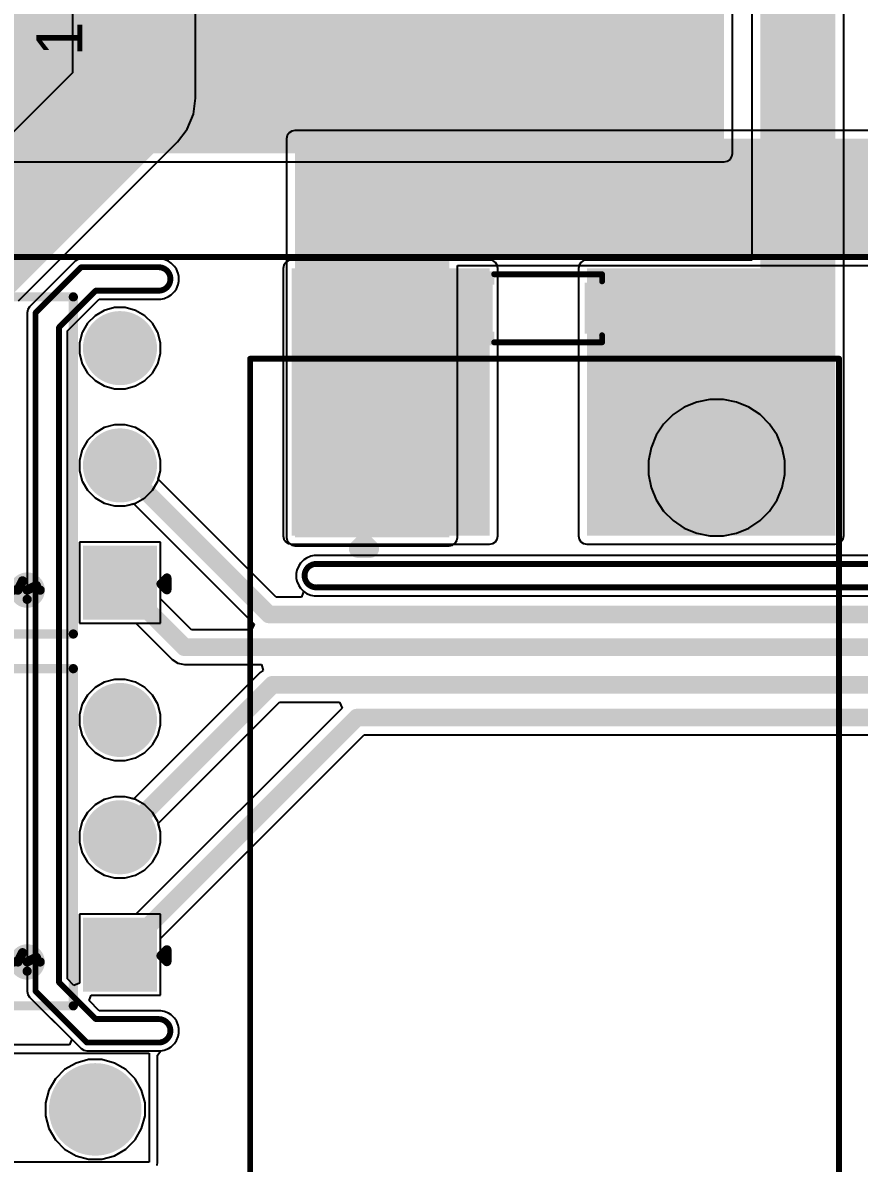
# Model space of a CAD drawing. Header units: millimetres. Extents: x -5 to 123, y 0 to 98.
# Drawn here: x 24.16 to 42.27, y 23.22 to 47.91 of the extents above; entities that cross this region are included whole.
import ezdxf

# ---------------------------------------------------------------- set-up
doc = ezdxf.new("R2010")
doc.units = ezdxf.units.MM
for name, color, linetype in [('BottomLayer', 5, 'Continuous'), ('BottomSolder', 6, 'Continuous'), ('Mechanical2', 216, 'Continuous'), ('MultiLayer', 9, 'Continuous'), ('PadHoleLayer', 156, 'Continuous'), ('TopLayer', 1, 'Continuous'), ('TopOverlay', 2, 'Continuous'), ('TopPaste', 8, 'Continuous'), ('TopSolder', 216, 'Continuous')]:
    doc.layers.add(name, color=color, linetype=linetype)

# ---------------------------------------------------------------- blocks, each defined once
blk = doc.blocks.new('G2RL_1A_E2_CV_HA_DC12_1')
at = {"layer": 'BottomLayer'}
h = blk.add_hatch(color=5, dxfattribs=at)
edge = h.paths.add_edge_path()
edge.add_arc((-12.5, 3.75), 1.3, 0, 360)
h = blk.add_hatch(color=5, dxfattribs=at)
edge = h.paths.add_edge_path()
edge.add_arc((-12.5, -3.75), 1.3, 0, 360)
at = {"layer": 'BottomSolder'}
h = blk.add_hatch(color=6, dxfattribs=at)
edge = h.paths.add_edge_path()
edge.add_arc((-12.5, 3.75), 1.402, 0, 360)
h = blk.add_hatch(color=6, dxfattribs=at)
edge = h.paths.add_edge_path()
edge.add_arc((-12.5, -3.75), 1.402, 0, 360)
at = {"layer": 'MultiLayer'}
h = blk.add_hatch(color=9, dxfattribs=at)
edge = h.paths.add_edge_path()
edge.add_arc((-12.5, 3.75), 1.3, 0, 360)
h = blk.add_hatch(color=9, dxfattribs=at)
edge = h.paths.add_edge_path()
edge.add_arc((-12.5, -3.75), 1.3, 0, 360)
at = {"layer": 'PadHoleLayer'}
h = blk.add_hatch(color=156, dxfattribs=at)
edge = h.paths.add_edge_path()
edge.add_arc((-12.5, 3.75), 0.65, 0, 360)
h = blk.add_hatch(color=156, dxfattribs=at)
edge = h.paths.add_edge_path()
edge.add_arc((-12.5, -3.75), 0.65, 0, 360)
at = {"layer": 'TopLayer'}
h = blk.add_hatch(color=1, dxfattribs=at)
edge = h.paths.add_edge_path()
edge.add_arc((-12.5, 3.75), 1.3, 0, 360)
h = blk.add_hatch(color=1, dxfattribs=at)
edge = h.paths.add_edge_path()
edge.add_arc((-12.5, -3.75), 1.3, 0, 360)
at = {"layer": 'TopSolder'}
h = blk.add_hatch(color=216, dxfattribs=at)
edge = h.paths.add_edge_path()
edge.add_arc((-12.5, 3.75), 1.402, 0, 360)
h = blk.add_hatch(color=216, dxfattribs=at)
edge = h.paths.add_edge_path()
edge.add_arc((-12.5, -3.75), 1.402, 0, 360)
at = {"layer": 'TopOverlay'}
for points, const_width in [([(-14.891, 6.401, 1), (-14.827, 6.401, 1)], 0.0635), ([(-14.891, 6.401, 1), (-14.827, 6.401, 1)], 0.0635), ([(-10.971, -3.886, 1), (-10.771, -3.886, 1)], 0.2), ([(-10.971, -3.886, 1), (-10.771, -3.886, 1)], 0.2), ([(-10.844, -3.759, 1), (-10.644, -3.759, 1)], 0.2), ([(-10.844, -3.759, 1), (-10.644, -3.759, 1)], 0.2), ([(-10.844, -4.013, 1), (-10.644, -4.013, 1)], 0.2), ([(-10.844, -4.013, 1), (-10.644, -4.013, 1)], 0.2), ([(-14.891, -6.35, 1), (-14.827, -6.35, 1)], 0.0635), ([(-14.891, -6.35, 1), (-14.827, -6.35, 1)], 0.0635)]:
    blk.add_lwpolyline(points, format="xyb", close=True, dxfattribs=dict(at, const_width=const_width))
for points, const_width in [([(14.199, 6.401), (-14.859, 6.401)], 0.127), ([(-14.859, -6.35), (-14.859, 6.401)], 0.127), ([(-10.871, -3.886), (-10.744, -3.759)], 0.4), ([(-10.744, -4.013), (-10.871, -3.886)], 0.4), ([(-10.744, -4.013), (-10.744, -3.759)], 0.4), ([(14.199, -6.35), (-14.859, -6.35)], 0.127)]:
    blk.add_lwpolyline(points, dxfattribs=dict(at, const_width=const_width))
blk = doc.blocks.new('6_P___D___12')
at = {"layer": 'BottomLayer'}
blk.add_hatch(color=5, dxfattribs=at).paths.add_polyline_path([(-4.51, 3.24), (-3.11, 3.24), (-3.11, 1.84), (-4.51, 1.84)])
h = blk.add_hatch(color=5, dxfattribs=at)
edge = h.paths.add_edge_path()
edge.add_arc((3.81, 2.54), 0.7, 0, 360)
h = blk.add_hatch(color=5, dxfattribs=at)
edge = h.paths.add_edge_path()
edge.add_arc((-3.81, 0), 0.7, 0, 360)
h = blk.add_hatch(color=5, dxfattribs=at)
edge = h.paths.add_edge_path()
edge.add_arc((3.81, 0), 0.7, 0, 360)
h = blk.add_hatch(color=5, dxfattribs=at)
edge = h.paths.add_edge_path()
edge.add_arc((-3.81, -2.54), 0.7, 0, 360)
h = blk.add_hatch(color=5, dxfattribs=at)
edge = h.paths.add_edge_path()
edge.add_arc((3.81, -2.54), 0.7, 0, 360)
at = {"layer": 'BottomSolder'}
blk.add_hatch(color=6, dxfattribs=at).paths.add_polyline_path([(-4.612, 3.342), (-3.008, 3.342), (-3.008, 1.738), (-4.612, 1.738)])
h = blk.add_hatch(color=6, dxfattribs=at)
edge = h.paths.add_edge_path()
edge.add_arc((3.81, 2.54), 0.802, 0, 360)
h = blk.add_hatch(color=6, dxfattribs=at)
edge = h.paths.add_edge_path()
edge.add_arc((-3.81, 0), 0.802, 0, 360)
h = blk.add_hatch(color=6, dxfattribs=at)
edge = h.paths.add_edge_path()
edge.add_arc((3.81, 0), 0.802, 0, 360)
h = blk.add_hatch(color=6, dxfattribs=at)
edge = h.paths.add_edge_path()
edge.add_arc((-3.81, -2.54), 0.802, 0, 360)
h = blk.add_hatch(color=6, dxfattribs=at)
edge = h.paths.add_edge_path()
edge.add_arc((3.81, -2.54), 0.802, 0, 360)
at = {"layer": 'MultiLayer'}
blk.add_hatch(color=9, dxfattribs=at).paths.add_polyline_path([(-4.51, 3.24), (-3.11, 3.24), (-3.11, 1.84), (-4.51, 1.84)])
h = blk.add_hatch(color=9, dxfattribs=at)
edge = h.paths.add_edge_path()
edge.add_arc((3.81, 2.54), 0.7, 0, 360)
h = blk.add_hatch(color=9, dxfattribs=at)
edge = h.paths.add_edge_path()
edge.add_arc((-3.81, 0), 0.7, 0, 360)
h = blk.add_hatch(color=9, dxfattribs=at)
edge = h.paths.add_edge_path()
edge.add_arc((3.81, 0), 0.7, 0, 360)
h = blk.add_hatch(color=9, dxfattribs=at)
edge = h.paths.add_edge_path()
edge.add_arc((-3.81, -2.54), 0.7, 0, 360)
h = blk.add_hatch(color=9, dxfattribs=at)
edge = h.paths.add_edge_path()
edge.add_arc((3.81, -2.54), 0.7, 0, 360)
at = {"layer": 'PadHoleLayer'}
h = blk.add_hatch(color=156, dxfattribs=at)
edge = h.paths.add_edge_path()
edge.add_arc((-3.81, 2.54), 0.45, 0, 360)
h = blk.add_hatch(color=156, dxfattribs=at)
edge = h.paths.add_edge_path()
edge.add_arc((3.81, 2.54), 0.45, 0, 360)
h = blk.add_hatch(color=156, dxfattribs=at)
edge = h.paths.add_edge_path()
edge.add_arc((-3.81, 0), 0.45, 0, 360)
h = blk.add_hatch(color=156, dxfattribs=at)
edge = h.paths.add_edge_path()
edge.add_arc((3.81, 0), 0.45, 0, 360)
h = blk.add_hatch(color=156, dxfattribs=at)
edge = h.paths.add_edge_path()
edge.add_arc((-3.81, -2.54), 0.45, 0, 360)
h = blk.add_hatch(color=156, dxfattribs=at)
edge = h.paths.add_edge_path()
edge.add_arc((3.81, -2.54), 0.45, 0, 360)
at = {"layer": 'TopLayer'}
blk.add_hatch(color=1, dxfattribs=at).paths.add_polyline_path([(-4.51, 3.24), (-3.11, 3.24), (-3.11, 1.84), (-4.51, 1.84)])
h = blk.add_hatch(color=1, dxfattribs=at)
edge = h.paths.add_edge_path()
edge.add_arc((3.81, 2.54), 0.7, 0, 360)
h = blk.add_hatch(color=1, dxfattribs=at)
edge = h.paths.add_edge_path()
edge.add_arc((-3.81, 0), 0.7, 0, 360)
h = blk.add_hatch(color=1, dxfattribs=at)
edge = h.paths.add_edge_path()
edge.add_arc((3.81, 0), 0.7, 0, 360)
h = blk.add_hatch(color=1, dxfattribs=at)
edge = h.paths.add_edge_path()
edge.add_arc((-3.81, -2.54), 0.7, 0, 360)
h = blk.add_hatch(color=1, dxfattribs=at)
edge = h.paths.add_edge_path()
edge.add_arc((3.81, -2.54), 0.7, 0, 360)
at = {"layer": 'TopSolder'}
blk.add_hatch(color=216, dxfattribs=at).paths.add_polyline_path([(-4.612, 3.342), (-3.008, 3.342), (-3.008, 1.738), (-4.612, 1.738)])
h = blk.add_hatch(color=216, dxfattribs=at)
edge = h.paths.add_edge_path()
edge.add_arc((3.81, 2.54), 0.802, 0, 360)
h = blk.add_hatch(color=216, dxfattribs=at)
edge = h.paths.add_edge_path()
edge.add_arc((-3.81, 0), 0.802, 0, 360)
h = blk.add_hatch(color=216, dxfattribs=at)
edge = h.paths.add_edge_path()
edge.add_arc((3.81, 0), 0.802, 0, 360)
h = blk.add_hatch(color=216, dxfattribs=at)
edge = h.paths.add_edge_path()
edge.add_arc((-3.81, -2.54), 0.802, 0, 360)
h = blk.add_hatch(color=216, dxfattribs=at)
edge = h.paths.add_edge_path()
edge.add_arc((3.81, -2.54), 0.802, 0, 360)
at = {"layer": 'TopOverlay', "const_width": 0.2}
for points in [[(2.8, 3.65), (-2.8, 3.65)], [(-2.8, 3.65), (-2.8, -3.65)], [(2.8, 3.65), (2.8, -3.65)], [(-1.8, 2.9), (-2, 2.6)], [(-1.6, 2.7), (-1.8, 2.9)], [(-4.826, 2.692), (-4.826, 2.438)], [(-4.699, 2.565), (-4.826, 2.692)], [(-1.8, 2.7), (-2, 2.6)], [(-1.6, 2.7), (-1.7, 2.5)], [(-4.699, 2.565), (-4.826, 2.438)], [(-1.7, 2.5), (-2, 2.6)], [(2.8, -3.65), (-2.8, -3.65)]]:
    blk.add_lwpolyline(points, dxfattribs=at)
at = {"layer": 'TopOverlay'}
for points, const_width in [([(-2.85, 3.65, 1), (-2.75, 3.65, 1)], 0.1), ([(-2.85, 3.65, 1), (-2.75, 3.65, 1)], 0.1), ([(2.75, 3.65, 1), (2.85, 3.65, 1)], 0.1), ([(2.75, 3.65, 1), (2.85, 3.65, 1)], 0.1), ([(-1.517, 2.7, 1), (-2.083, 2.7, 1)], 0.2), ([(-1.85, 2.9, 1), (-1.75, 2.9, 1)], 0.1), ([(-1.85, 2.9, 1), (-1.75, 2.9, 1)], 0.1), ([(-4.876, 2.692, 1), (-4.776, 2.692, 1)], 0.1), ([(-4.876, 2.692, 1), (-4.776, 2.692, 1)], 0.1), ([(-2.133, 2.7, 1), (-2.033, 2.7, 1)], 0.1), ([(-1.85, 2.7, 1), (-1.75, 2.7, 1)], 0.1), ([(-1.65, 2.7, 1), (-1.55, 2.7, 1)], 0.1), ([(-1.65, 2.7, 1), (-1.55, 2.7, 1)], 0.1), ([(-1.567, 2.7, 1), (-1.467, 2.7, 1)], 0.1), ([(-4.876, 2.438, 1), (-4.776, 2.438, 1)], 0.1), ([(-4.876, 2.438, 1), (-4.776, 2.438, 1)], 0.1), ([(-4.749, 2.565, 1), (-4.649, 2.565, 1)], 0.1), ([(-4.749, 2.565, 1), (-4.649, 2.565, 1)], 0.1), ([(-2.05, 2.6, 1), (-1.95, 2.6, 1)], 0.1), ([(-2.05, 2.6, 1), (-1.95, 2.6, 1)], 0.1), ([(-2.05, 2.6, 1), (-1.95, 2.6, 1)], 0.1), ([(-1.75, 2.5, 1), (-1.65, 2.5, 1)], 0.1), ([(-1.75, 2.5, 1), (-1.65, 2.5, 1)], 0.1), ([(-2.85, -3.65, 1), (-2.75, -3.65, 1)], 0.1), ([(-2.85, -3.65, 1), (-2.75, -3.65, 1)], 0.1), ([(2.75, -3.65, 1), (2.85, -3.65, 1)], 0.1), ([(2.75, -3.65, 1), (2.85, -3.65, 1)], 0.1)]:
    blk.add_lwpolyline(points, format="xyb", close=True, dxfattribs=dict(at, const_width=const_width))
blk = doc.blocks.new('SOD_123_16')
at = {"layer": 'TopLayer'}
for points in [[(-1.1, 0.45), (-1.1, -0.45), (-2.05, -0.45), (-2.05, 0.45)], [(2.05, 0.45), (2.05, -0.45), (1.1, -0.45), (1.1, 0.45)]]:
    blk.add_hatch(color=1, dxfattribs=at).paths.add_polyline_path(points)
at = {"layer": 'TopOverlay'}
for points in [[(0.965, 0.508), (2.819, 0.508), (2.819, 0.8), (0.965, 0.8)], [(2.12, -0.787), (2.819, -0.787), (2.819, 0.787), (2.12, 0.787)], [(0.965, -0.8), (2.819, -0.8), (2.819, -0.508), (0.965, -0.508)]]:
    blk.add_hatch(color=2, dxfattribs=at).paths.add_polyline_path(points)
at = {"layer": 'TopPaste'}
for points in [[(-1.1, 0.45), (-1.1, -0.45), (-2.05, -0.45), (-2.05, 0.45)], [(2.05, 0.45), (2.05, -0.45), (1.1, -0.45), (1.1, 0.45)]]:
    blk.add_hatch(color=8, dxfattribs=at).paths.add_polyline_path(points)
at = {"layer": 'TopSolder'}
for points in [[(-0.998, 0.552), (-0.998, -0.552), (-2.152, -0.552), (-2.152, 0.552)], [(2.152, 0.552), (2.152, -0.552), (0.998, -0.552), (0.998, 0.552)]]:
    blk.add_hatch(color=216, dxfattribs=at).paths.add_polyline_path(points)
at = {"layer": 'TopOverlay', "const_width": 0.127}
for points in [[(-1.372, 0.737), (-1.372, 0.584)], [(0.965, 0.737), (-1.372, 0.737)], [(-1.372, -0.584), (-1.372, -0.737)], [(0.965, -0.737), (-1.372, -0.737)]]:
    blk.add_lwpolyline(points, dxfattribs=at)
at = {"layer": 'TopOverlay', "const_width": 0.0635}
for points in [[(-1.403, 0.737, 1), (-1.34, 0.737, 1)], [(-1.403, 0.737, 1), (-1.34, 0.737, 1)], [(0.933, 0.737, 1), (0.997, 0.737, 1)], [(-1.403, 0.584, 1), (-1.34, 0.584, 1)], [(-1.403, -0.584, 1), (-1.34, -0.584, 1)], [(-1.403, -0.737, 1), (-1.34, -0.737, 1)], [(-1.403, -0.737, 1), (-1.34, -0.737, 1)], [(0.933, -0.737, 1), (0.997, -0.737, 1)]]:
    blk.add_lwpolyline(points, format="xyb", close=True, dxfattribs=at)
blk = doc.blocks.new('L01_6332_23')
at = {"layer": 'TopOverlay', "const_width": 0.127}
blk.add_lwpolyline([(-24.85, 24.85), (-24.85, -24.85)], dxfattribs=at)
at = {"layer": 'TopOverlay'}
blk.add_text('1', height=1, dxfattribs=at).set_placement((-20.498, 19.837))
blk = doc.blocks.new('TH390R_29')
at = {"layer": 'BottomLayer'}
blk.add_hatch(color=5, dxfattribs=at).paths.add_polyline_path([(-7.4, 0.9), (-5.6, 0.9), (-5.6, -0.9), (-7.4, -0.9)])
h = blk.add_hatch(color=5, dxfattribs=at)
edge = h.paths.add_edge_path()
edge.add_arc((6.5, 0), 0.9, 0, 360)
at = {"layer": 'BottomSolder'}
blk.add_hatch(color=6, dxfattribs=at).paths.add_polyline_path([(-7.502, 1.002), (-5.498, 1.002), (-5.498, -1.002), (-7.502, -1.002)])
h = blk.add_hatch(color=6, dxfattribs=at)
edge = h.paths.add_edge_path()
edge.add_arc((6.5, 0), 1.002, 0, 360)
at = {"layer": 'MultiLayer'}
blk.add_hatch(color=9, dxfattribs=at).paths.add_polyline_path([(-7.4, 0.9), (-5.6, 0.9), (-5.6, -0.9), (-7.4, -0.9)])
h = blk.add_hatch(color=9, dxfattribs=at)
edge = h.paths.add_edge_path()
edge.add_arc((6.5, 0), 0.9, 0, 360)
at = {"layer": 'PadHoleLayer'}
h = blk.add_hatch(color=156, dxfattribs=at)
edge = h.paths.add_edge_path()
edge.add_arc((-6.5, 0), 0.46, 0, 360)
h = blk.add_hatch(color=156, dxfattribs=at)
edge = h.paths.add_edge_path()
edge.add_arc((6.5, 0), 0.46, 0, 360)
at = {"layer": 'TopLayer'}
blk.add_hatch(color=1, dxfattribs=at).paths.add_polyline_path([(-7.4, 0.9), (-5.6, 0.9), (-5.6, -0.9), (-7.4, -0.9)])
h = blk.add_hatch(color=1, dxfattribs=at)
edge = h.paths.add_edge_path()
edge.add_arc((6.5, 0), 0.9, 0, 360)
at = {"layer": 'TopSolder'}
blk.add_hatch(color=216, dxfattribs=at).paths.add_polyline_path([(-7.502, 1.002), (-5.498, 1.002), (-5.498, -1.002), (-7.502, -1.002)])
h = blk.add_hatch(color=216, dxfattribs=at)
edge = h.paths.add_edge_path()
edge.add_arc((6.5, 0), 1.002, 0, 360)
at = {"layer": 'TopOverlay', "const_width": 0.127}
for points in [[(-4.5, 1.75), (4.5, 1.75)], [(-4.5, -1.75), (-4.5, 1.75)], [(4.5, -1.75), (4.5, 1.75)], [(-4.5, -1.75), (4.5, -1.75)]]:
    blk.add_lwpolyline(points, dxfattribs=at)
at = {"layer": 'TopOverlay', "const_width": 0.0635}
for points in [[(-4.532, 1.75, 1), (-4.468, 1.75, 1)], [(-4.532, 1.75, 1), (-4.468, 1.75, 1)], [(4.468, 1.75, 1), (4.532, 1.75, 1)], [(4.468, 1.75, 1), (4.532, 1.75, 1)], [(-4.532, -1.75, 1), (-4.468, -1.75, 1)], [(-4.532, -1.75, 1), (-4.468, -1.75, 1)], [(4.468, -1.75, 1), (4.532, -1.75, 1)], [(4.468, -1.75, 1), (4.532, -1.75, 1)]]:
    blk.add_lwpolyline(points, format="xyb", close=True, dxfattribs=at)
blk = doc.blocks.new('6_PIN_DIP_37')
at = {"layer": 'BottomLayer'}
blk.add_hatch(color=5, dxfattribs=at).paths.add_polyline_path([(-4.51, 3.24), (-3.11, 3.24), (-3.11, 1.84), (-4.51, 1.84)])
h = blk.add_hatch(color=5, dxfattribs=at)
edge = h.paths.add_edge_path()
edge.add_arc((3.81, 2.54), 0.7, 0, 360)
h = blk.add_hatch(color=5, dxfattribs=at)
edge = h.paths.add_edge_path()
edge.add_arc((-3.81, 0), 0.7, 0, 360)
h = blk.add_hatch(color=5, dxfattribs=at)
edge = h.paths.add_edge_path()
edge.add_arc((3.81, 0), 0.7, 0, 360)
h = blk.add_hatch(color=5, dxfattribs=at)
edge = h.paths.add_edge_path()
edge.add_arc((-3.81, -2.54), 0.7, 0, 360)
h = blk.add_hatch(color=5, dxfattribs=at)
edge = h.paths.add_edge_path()
edge.add_arc((3.81, -2.54), 0.7, 0, 360)
at = {"layer": 'BottomSolder'}
blk.add_hatch(color=6, dxfattribs=at).paths.add_polyline_path([(-4.612, 3.342), (-3.008, 3.342), (-3.008, 1.738), (-4.612, 1.738)])
h = blk.add_hatch(color=6, dxfattribs=at)
edge = h.paths.add_edge_path()
edge.add_arc((3.81, 2.54), 0.802, 0, 360)
h = blk.add_hatch(color=6, dxfattribs=at)
edge = h.paths.add_edge_path()
edge.add_arc((-3.81, 0), 0.802, 0, 360)
h = blk.add_hatch(color=6, dxfattribs=at)
edge = h.paths.add_edge_path()
edge.add_arc((3.81, 0), 0.802, 0, 360)
h = blk.add_hatch(color=6, dxfattribs=at)
edge = h.paths.add_edge_path()
edge.add_arc((-3.81, -2.54), 0.802, 0, 360)
h = blk.add_hatch(color=6, dxfattribs=at)
edge = h.paths.add_edge_path()
edge.add_arc((3.81, -2.54), 0.802, 0, 360)
at = {"layer": 'MultiLayer'}
blk.add_hatch(color=9, dxfattribs=at).paths.add_polyline_path([(-4.51, 3.24), (-3.11, 3.24), (-3.11, 1.84), (-4.51, 1.84)])
h = blk.add_hatch(color=9, dxfattribs=at)
edge = h.paths.add_edge_path()
edge.add_arc((3.81, 2.54), 0.7, 0, 360)
h = blk.add_hatch(color=9, dxfattribs=at)
edge = h.paths.add_edge_path()
edge.add_arc((-3.81, 0), 0.7, 0, 360)
h = blk.add_hatch(color=9, dxfattribs=at)
edge = h.paths.add_edge_path()
edge.add_arc((3.81, 0), 0.7, 0, 360)
h = blk.add_hatch(color=9, dxfattribs=at)
edge = h.paths.add_edge_path()
edge.add_arc((-3.81, -2.54), 0.7, 0, 360)
h = blk.add_hatch(color=9, dxfattribs=at)
edge = h.paths.add_edge_path()
edge.add_arc((3.81, -2.54), 0.7, 0, 360)
at = {"layer": 'PadHoleLayer'}
h = blk.add_hatch(color=156, dxfattribs=at)
edge = h.paths.add_edge_path()
edge.add_arc((-3.81, 2.54), 0.45, 0, 360)
h = blk.add_hatch(color=156, dxfattribs=at)
edge = h.paths.add_edge_path()
edge.add_arc((3.81, 2.54), 0.45, 0, 360)
h = blk.add_hatch(color=156, dxfattribs=at)
edge = h.paths.add_edge_path()
edge.add_arc((-3.81, 0), 0.45, 0, 360)
h = blk.add_hatch(color=156, dxfattribs=at)
edge = h.paths.add_edge_path()
edge.add_arc((3.81, 0), 0.45, 0, 360)
h = blk.add_hatch(color=156, dxfattribs=at)
edge = h.paths.add_edge_path()
edge.add_arc((-3.81, -2.54), 0.45, 0, 360)
h = blk.add_hatch(color=156, dxfattribs=at)
edge = h.paths.add_edge_path()
edge.add_arc((3.81, -2.54), 0.45, 0, 360)
at = {"layer": 'TopLayer'}
blk.add_hatch(color=1, dxfattribs=at).paths.add_polyline_path([(-4.51, 3.24), (-3.11, 3.24), (-3.11, 1.84), (-4.51, 1.84)])
h = blk.add_hatch(color=1, dxfattribs=at)
edge = h.paths.add_edge_path()
edge.add_arc((3.81, 2.54), 0.7, 0, 360)
h = blk.add_hatch(color=1, dxfattribs=at)
edge = h.paths.add_edge_path()
edge.add_arc((-3.81, 0), 0.7, 0, 360)
h = blk.add_hatch(color=1, dxfattribs=at)
edge = h.paths.add_edge_path()
edge.add_arc((3.81, 0), 0.7, 0, 360)
h = blk.add_hatch(color=1, dxfattribs=at)
edge = h.paths.add_edge_path()
edge.add_arc((-3.81, -2.54), 0.7, 0, 360)
h = blk.add_hatch(color=1, dxfattribs=at)
edge = h.paths.add_edge_path()
edge.add_arc((3.81, -2.54), 0.7, 0, 360)
at = {"layer": 'TopSolder'}
blk.add_hatch(color=216, dxfattribs=at).paths.add_polyline_path([(-4.612, 3.342), (-3.008, 3.342), (-3.008, 1.738), (-4.612, 1.738)])
h = blk.add_hatch(color=216, dxfattribs=at)
edge = h.paths.add_edge_path()
edge.add_arc((3.81, 2.54), 0.802, 0, 360)
h = blk.add_hatch(color=216, dxfattribs=at)
edge = h.paths.add_edge_path()
edge.add_arc((-3.81, 0), 0.802, 0, 360)
h = blk.add_hatch(color=216, dxfattribs=at)
edge = h.paths.add_edge_path()
edge.add_arc((3.81, 0), 0.802, 0, 360)
h = blk.add_hatch(color=216, dxfattribs=at)
edge = h.paths.add_edge_path()
edge.add_arc((-3.81, -2.54), 0.802, 0, 360)
h = blk.add_hatch(color=216, dxfattribs=at)
edge = h.paths.add_edge_path()
edge.add_arc((3.81, -2.54), 0.802, 0, 360)
at = {"layer": 'TopOverlay', "const_width": 0.2}
for points in [[(2.8, 3.65), (-2.8, 3.65)], [(-2.8, 3.65), (-2.8, -3.65)], [(2.8, 3.65), (2.8, -3.65)], [(-1.8, 2.9), (-2, 2.6)], [(-1.6, 2.7), (-1.8, 2.9)], [(-4.826, 2.692), (-4.826, 2.438)], [(-4.699, 2.565), (-4.826, 2.692)], [(-1.8, 2.7), (-2, 2.6)], [(-1.6, 2.7), (-1.7, 2.5)], [(-4.699, 2.565), (-4.826, 2.438)], [(-1.7, 2.5), (-2, 2.6)], [(2.8, -3.65), (-2.8, -3.65)]]:
    blk.add_lwpolyline(points, dxfattribs=at)
at = {"layer": 'TopOverlay'}
for points, const_width in [([(-2.85, 3.65, 1), (-2.75, 3.65, 1)], 0.1), ([(-2.85, 3.65, 1), (-2.75, 3.65, 1)], 0.1), ([(2.75, 3.65, 1), (2.85, 3.65, 1)], 0.1), ([(2.75, 3.65, 1), (2.85, 3.65, 1)], 0.1), ([(-1.517, 2.7, 1), (-2.083, 2.7, 1)], 0.2), ([(-1.85, 2.9, 1), (-1.75, 2.9, 1)], 0.1), ([(-1.85, 2.9, 1), (-1.75, 2.9, 1)], 0.1), ([(-4.876, 2.692, 1), (-4.776, 2.692, 1)], 0.1), ([(-4.876, 2.692, 1), (-4.776, 2.692, 1)], 0.1), ([(-2.133, 2.7, 1), (-2.033, 2.7, 1)], 0.1), ([(-1.85, 2.7, 1), (-1.75, 2.7, 1)], 0.1), ([(-1.65, 2.7, 1), (-1.55, 2.7, 1)], 0.1), ([(-1.65, 2.7, 1), (-1.55, 2.7, 1)], 0.1), ([(-1.567, 2.7, 1), (-1.467, 2.7, 1)], 0.1), ([(-4.876, 2.438, 1), (-4.776, 2.438, 1)], 0.1), ([(-4.876, 2.438, 1), (-4.776, 2.438, 1)], 0.1), ([(-4.749, 2.565, 1), (-4.649, 2.565, 1)], 0.1), ([(-4.749, 2.565, 1), (-4.649, 2.565, 1)], 0.1), ([(-2.05, 2.6, 1), (-1.95, 2.6, 1)], 0.1), ([(-2.05, 2.6, 1), (-1.95, 2.6, 1)], 0.1), ([(-2.05, 2.6, 1), (-1.95, 2.6, 1)], 0.1), ([(-1.75, 2.5, 1), (-1.65, 2.5, 1)], 0.1), ([(-1.75, 2.5, 1), (-1.65, 2.5, 1)], 0.1), ([(-2.85, -3.65, 1), (-2.75, -3.65, 1)], 0.1), ([(-2.85, -3.65, 1), (-2.75, -3.65, 1)], 0.1), ([(2.75, -3.65, 1), (2.85, -3.65, 1)], 0.1), ([(2.75, -3.65, 1), (2.85, -3.65, 1)], 0.1)]:
    blk.add_lwpolyline(points, format="xyb", close=True, dxfattribs=dict(at, const_width=const_width))

msp = doc.modelspace()

# ---------------------------------------------------------------- hatches: boundary and pattern name
at = {"layer": 'BottomLayer'}
for points in [[(30.053, 45.402), (30.053, 36.77), (33.394, 36.77), (33.394, 45.402)], [(53.95, 45.402), (30.099, 45.402), (30.099, 42.841), (53.95, 42.841)]]:
    msp.add_hatch(color=5, dxfattribs=at).paths.add_polyline_path(points)
at = {"layer": 'TopLayer'}
for points in [[(39.333, 80.938), (35.128, 80.938), (35.128, 46.406), (39.333, 46.406)], [(41.753, 36.808), (41.753, 54.94), (40.127, 54.94), (40.127, 36.808)], [(20.726, 49.098), (20.726, 45.085), (39.345, 45.085), (39.345, 49.098)], [(29.982, 36.805), (34.265, 36.805), (34.265, 42.596), (29.982, 42.596)], [(36.373, 36.805), (41.739, 36.805), (41.739, 42.596), (36.373, 42.596)]]:
    msp.add_hatch(color=1, dxfattribs=at).paths.add_polyline_path(points)

# ---------------------------------------------------------------- linework, layer by layer
at = {"layer": 'BottomLayer'}
for p, q in [((27.901, 46.279), (27.901, 62.433)), ((25.236, 61.881), (25.236, 46.831)), ((25.236, 46.831), (21.791, 43.385)), ((27.855, 45.934), (27.901, 46.279)), ((27.722, 45.613), (27.855, 45.934)), ((27.51, 45.337), (27.722, 45.613)), ((29.885, 45.472), (29.872, 45.402)), ((29.925, 45.531), (29.885, 45.472)), ((29.983, 45.57), (29.925, 45.531)), ((30.053, 45.584), (29.983, 45.57)), ((33.394, 45.584), (30.053, 45.584)), ((43.79, 45.584), (33.394, 45.584)), ((33.394, 45.584), (33.394, 45.584)), ((24.065, 41.892), (27.51, 45.337)), ((29.872, 45.402), (29.872, 36.77)), ((25.297, 42.749), (24.308, 41.76)), ((25.356, 42.789), (25.297, 42.749)), ((25.425, 42.802), (25.356, 42.789)), ((27.152, 42.802), (25.425, 42.802)), ((27.222, 42.789), (27.152, 42.802)), ((27.315, 42.75), (27.222, 42.789)), ((27.374, 42.711), (27.315, 42.75)), ((27.315, 42.75), (27.315, 42.75)), ((27.445, 42.639), (27.374, 42.711)), ((27.485, 42.58), (27.445, 42.639)), ((27.523, 42.487), (27.485, 42.58)), ((27.537, 42.418), (27.523, 42.487)), ((33.575, 36.77), (33.575, 42.66)), ((33.575, 42.66), (43.608, 42.66)), ((27.485, 42.154), (27.523, 42.247)), ((27.523, 42.247), (27.537, 42.317)), ((27.537, 42.317), (27.537, 42.418)), ((27.222, 41.946), (27.315, 41.984)), ((27.315, 41.984), (27.374, 42.024)), ((27.374, 42.024), (27.445, 42.095)), ((27.445, 42.095), (27.485, 42.154)), ((27.485, 42.154), (27.485, 42.154)), ((24.308, 41.76), (24.269, 41.702)), ((25.126, 41.242), (25.815, 41.932)), ((25.815, 41.932), (27.152, 41.932)), ((26.148, 41.746), (25.925, 41.687)), ((26.379, 41.746), (26.148, 41.746)), ((26.602, 41.687), (26.379, 41.746)), ((27.152, 41.932), (27.222, 41.946)), ((24.269, 41.702), (24.255, 41.632)), ((24.255, 41.632), (24.255, 26.944)), ((25.725, 41.571), (25.561, 41.408)), ((25.925, 41.687), (25.725, 41.571)), ((26.803, 41.571), (26.602, 41.687)), ((26.966, 41.408), (26.803, 41.571)), ((25.126, 27.211), (25.126, 41.242)), ((25.561, 41.408), (25.446, 41.207)), ((27.082, 41.207), (26.966, 41.408)), ((25.446, 41.207), (25.386, 40.984)), ((27.141, 40.984), (27.082, 41.207)), ((25.386, 40.984), (25.386, 40.753)), ((25.386, 40.753), (25.446, 40.53)), ((27.082, 40.53), (27.141, 40.753)), ((27.141, 40.753), (27.141, 40.984)), ((25.446, 40.53), (25.561, 40.33)), ((26.966, 40.33), (27.082, 40.53)), ((25.561, 40.33), (25.725, 40.166)), ((26.803, 40.166), (26.966, 40.33)), ((25.725, 40.166), (25.925, 40.051)), ((25.925, 40.051), (26.148, 39.991)), ((26.379, 39.991), (26.602, 40.051)), ((26.602, 40.051), (26.803, 40.166)), ((26.148, 39.991), (26.379, 39.991)), ((39.037, 39.759), (38.752, 39.702)), ((39.329, 39.759), (39.037, 39.759)), ((39.614, 39.702), (39.329, 39.759)), ((38.483, 39.591), (38.241, 39.429)), ((38.752, 39.702), (38.483, 39.591)), ((39.883, 39.591), (39.614, 39.702)), ((40.125, 39.429), (39.883, 39.591)), ((38.241, 39.429), (38.035, 39.223)), ((40.331, 39.223), (40.125, 39.429)), ((25.725, 39.031), (25.561, 38.868)), ((25.925, 39.147), (25.725, 39.031)), ((26.148, 39.206), (25.925, 39.147)), ((26.379, 39.206), (26.148, 39.206)), ((26.602, 39.147), (26.379, 39.206)), ((26.803, 39.031), (26.602, 39.147)), ((26.966, 38.868), (26.803, 39.031)), ((38.035, 39.223), (37.873, 38.981)), ((40.493, 38.981), (40.331, 39.223)), ((25.561, 38.868), (25.446, 38.667)), ((27.082, 38.667), (26.966, 38.868)), ((37.873, 38.981), (37.762, 38.712)), ((40.604, 38.712), (40.493, 38.981)), ((25.446, 38.667), (25.386, 38.444)), ((27.141, 38.444), (27.082, 38.667)), ((37.762, 38.712), (37.705, 38.427)), ((40.661, 38.427), (40.604, 38.712)), ((25.386, 38.444), (25.386, 38.213)), ((27.141, 38.213), (27.141, 38.444)), ((37.705, 38.427), (37.705, 38.135)), ((40.661, 38.135), (40.661, 38.427)), ((25.386, 38.213), (25.446, 37.99)), ((27.082, 37.99), (27.141, 38.213)), ((37.705, 38.135), (37.762, 37.85)), ((40.604, 37.85), (40.661, 38.135)), ((25.446, 37.99), (25.561, 37.79)), ((25.561, 37.79), (25.725, 37.626)), ((26.803, 37.626), (26.966, 37.79)), ((26.966, 37.79), (27.082, 37.99)), ((37.762, 37.85), (37.873, 37.581)), ((40.493, 37.581), (40.604, 37.85)), ((25.725, 37.626), (25.925, 37.511)), ((26.602, 37.511), (26.803, 37.626)), ((37.873, 37.581), (38.035, 37.339)), ((40.331, 37.339), (40.493, 37.581)), ((25.925, 37.511), (26.148, 37.451)), ((26.148, 37.451), (26.379, 37.451)), ((26.379, 37.451), (26.602, 37.511)), ((38.035, 37.339), (38.241, 37.133)), ((40.125, 37.133), (40.331, 37.339)), ((38.241, 37.133), (38.483, 36.971)), ((39.883, 36.971), (40.125, 37.133)), ((38.483, 36.971), (38.752, 36.86)), ((38.752, 36.86), (39.037, 36.803)), ((39.037, 36.803), (39.329, 36.803)), ((39.329, 36.803), (39.614, 36.86)), ((39.614, 36.86), (39.883, 36.971)), ((27.141, 36.666), (25.386, 36.666)), ((25.386, 36.666), (25.386, 34.911)), ((27.141, 34.911), (27.141, 36.666)), ((29.872, 36.77), (29.885, 36.701)), ((29.885, 36.701), (29.925, 36.642)), ((29.925, 36.642), (29.983, 36.603)), ((29.983, 36.603), (30.053, 36.589)), ((30.053, 36.589), (33.394, 36.589)), ((33.394, 36.589), (33.463, 36.603)), ((33.463, 36.603), (33.522, 36.642)), ((33.522, 36.642), (33.561, 36.701)), ((33.561, 36.701), (33.575, 36.77)), ((30.302, 36.324), (30.243, 36.285)), ((30.395, 36.363), (30.302, 36.324)), ((30.465, 36.377), (30.395, 36.363)), ((54.29, 36.377), (30.465, 36.377)), ((30.094, 36.061), (30.08, 35.992)), ((30.133, 36.155), (30.094, 36.061)), ((30.172, 36.214), (30.133, 36.155)), ((30.243, 36.285), (30.172, 36.214)), ((30.08, 35.992), (30.08, 35.891)), ((30.08, 35.891), (30.094, 35.822)), ((30.094, 35.822), (30.133, 35.728)), ((30.133, 35.728), (30.172, 35.669)), ((30.172, 35.669), (30.243, 35.598)), ((30.243, 35.598), (30.302, 35.559)), ((30.302, 35.559), (30.395, 35.52)), ((30.395, 35.52), (30.465, 35.506)), ((30.465, 35.506), (54.29, 35.506)), ((25.386, 34.911), (27.141, 34.911)), ((25.925, 33.635), (25.725, 33.519)), ((26.148, 33.695), (25.925, 33.635)), ((26.379, 33.695), (26.148, 33.695)), ((26.602, 33.635), (26.379, 33.695)), ((26.803, 33.519), (26.602, 33.635)), ((25.561, 33.356), (25.446, 33.156)), ((25.725, 33.519), (25.561, 33.356)), ((26.966, 33.356), (26.803, 33.519)), ((27.082, 33.156), (26.966, 33.356)), ((25.446, 33.156), (25.386, 32.932)), ((27.141, 32.932), (27.082, 33.156)), ((25.386, 32.932), (25.386, 32.701)), ((27.141, 32.701), (27.141, 32.932)), ((25.386, 32.701), (25.446, 32.478)), ((27.082, 32.478), (27.141, 32.701)), ((25.446, 32.478), (25.561, 32.278)), ((26.966, 32.278), (27.082, 32.478)), ((25.561, 32.278), (25.725, 32.114)), ((25.725, 32.114), (25.925, 31.999)), ((26.602, 31.999), (26.803, 32.114)), ((26.803, 32.114), (26.966, 32.278)), ((25.925, 31.999), (26.148, 31.939)), ((26.148, 31.939), (26.379, 31.939)), ((26.379, 31.939), (26.602, 31.999)), ((26.148, 31.155), (25.925, 31.095)), ((26.379, 31.155), (26.148, 31.155)), ((26.602, 31.095), (26.379, 31.155)), ((25.725, 30.979), (25.561, 30.816)), ((25.925, 31.095), (25.725, 30.979)), ((26.803, 30.979), (26.602, 31.095)), ((26.966, 30.816), (26.803, 30.979)), ((25.561, 30.816), (25.446, 30.616)), ((27.082, 30.616), (26.966, 30.816)), ((25.446, 30.616), (25.386, 30.392)), ((25.386, 30.392), (25.386, 30.161)), ((27.141, 30.392), (27.082, 30.616)), ((27.141, 30.161), (27.141, 30.392)), ((25.386, 30.161), (25.446, 29.938)), ((27.082, 29.938), (27.141, 30.161)), ((25.446, 29.938), (25.561, 29.738)), ((26.966, 29.738), (27.082, 29.938)), ((25.561, 29.738), (25.725, 29.574)), ((26.803, 29.574), (26.966, 29.738)), ((25.725, 29.574), (25.925, 29.459)), ((25.925, 29.459), (26.148, 29.399)), ((26.148, 29.399), (26.379, 29.399)), ((26.379, 29.399), (26.602, 29.459)), ((26.602, 29.459), (26.803, 29.574)), ((27.141, 28.615), (25.386, 28.615)), ((25.386, 28.615), (25.386, 27.117)), ((27.141, 26.859), (27.141, 28.615)), ((25.268, 27.068), (25.126, 27.211)), ((24.255, 26.944), (24.269, 26.875)), ((25.386, 27.117), (25.268, 27.068)), ((24.269, 26.875), (24.308, 26.816)), ((24.308, 26.816), (25.223, 25.902)), ((25.595, 26.742), (25.643, 26.859)), ((25.815, 26.521), (25.595, 26.742)), ((25.643, 26.859), (27.141, 26.859)), ((27.152, 26.521), (25.815, 26.521)), ((27.222, 26.507), (27.152, 26.521)), ((27.315, 26.469), (27.222, 26.507)), ((27.374, 26.429), (27.315, 26.469)), ((27.315, 26.469), (27.315, 26.469)), ((27.445, 26.358), (27.374, 26.429)), ((27.485, 26.299), (27.445, 26.358)), ((27.523, 26.206), (27.485, 26.299)), ((27.537, 26.136), (27.523, 26.206)), ((27.485, 25.873), (27.523, 25.966)), ((27.523, 25.966), (27.537, 26.035)), ((27.537, 26.035), (27.537, 26.136)), ((25.174, 25.784), (19.815, 25.784)), ((25.223, 25.902), (25.174, 25.784)), ((27.222, 25.664), (27.315, 25.703)), ((27.315, 25.703), (27.374, 25.742)), ((27.374, 25.742), (27.445, 25.814)), ((27.445, 25.814), (27.485, 25.873)), ((27.485, 25.873), (27.485, 25.873)), ((19.634, 25.603), (26.899, 25.603)), ((26.899, 25.603), (26.899, 23.241)), ((27.08, 25.558), (27.152, 25.651)), ((27.08, 23.241), (27.08, 25.558)), ((27.152, 25.651), (27.222, 25.664)), ((26.899, 23.241), (17.653, 23.241)), ((27.066, 23.172), (27.08, 23.241))]:
    msp.add_line(p, q, dxfattribs=at)
for points, const_width in [([(26.568, 46.279), (26.568, 62.433)], 2.286), ([(22.733, 42.443), (26.568, 46.279)], 2.286), ([(31.683, 38.281), (31.699, 38.281)], 2.54), ([(26.165, 30.178), (26.264, 30.277)], 0.508)]:
    msp.add_lwpolyline(points, dxfattribs=dict(at, const_width=const_width))
for points, const_width in [([(25.997, 46.279, 1), (27.14, 46.279, 1)], 1.143), ([(25.997, 46.279, 1), (27.14, 46.279, 1)], 1.143), ([(31.048, 38.281, 1), (32.318, 38.281, 1)], 1.27), ([(31.064, 38.281, 1), (32.334, 38.281, 1)], 1.27), ([(26.038, 30.178, 1), (26.292, 30.178, 1)], 0.254), ([(26.137, 30.277, 1), (26.391, 30.277, 1)], 0.254)]:
    msp.add_lwpolyline(points, format="xyb", close=True, dxfattribs=dict(at, const_width=const_width))
at = {"layer": 'Mechanical2', "const_width": 0.127}
for points in [[(24.436, 41.632), (25.425, 42.621)], [(25.425, 42.621), (27.102, 42.621)], [(24.944, 41.317), (25.74, 42.113)], [(25.74, 42.113), (27.102, 42.113)], [(24.436, 26.944), (24.436, 41.632)], [(24.944, 27.136), (24.944, 41.317)], [(30.516, 36.196), (54.229, 36.196)], [(30.541, 35.688), (54.204, 35.688)], [(24.944, 27.136), (25.74, 26.34)], [(24.436, 26.944), (25.549, 25.832)], [(25.74, 26.34), (27.102, 26.34)], [(25.549, 25.832), (27.102, 25.832)]]:
    msp.add_lwpolyline(points, dxfattribs=at)
at = {"layer": 'Mechanical2', "const_width": 0.0635}
for points in [[(25.394, 42.621, 1), (25.457, 42.621, 1)], [(25.394, 42.621, 1), (25.457, 42.621, 1)], [(27.07, 42.621, 1), (27.134, 42.621, 1)], [(27.07, 42.621, 1), (27.134, 42.621, 1)], [(27.324, 42.367, 1), (27.388, 42.367, 1)], [(27.324, 42.367, 1), (27.388, 42.367, 1)], [(25.709, 42.113, 1), (25.772, 42.113, 1)], [(25.709, 42.113, 1), (25.772, 42.113, 1)], [(27.07, 42.113, 1), (27.134, 42.113, 1)], [(27.07, 42.113, 1), (27.134, 42.113, 1)], [(24.405, 41.632, 1), (24.468, 41.632, 1)], [(24.405, 41.632, 1), (24.468, 41.632, 1)], [(24.913, 41.317, 1), (24.976, 41.317, 1)], [(24.913, 41.317, 1), (24.976, 41.317, 1)], [(30.484, 36.196, 1), (30.548, 36.196, 1)], [(30.484, 36.196, 1), (30.547, 36.196, 1)], [(30.23, 35.942, 1), (30.293, 35.942, 1)], [(30.23, 35.942, 1), (30.293, 35.942, 1)], [(30.484, 35.688, 1), (30.547, 35.688, 1)], [(30.51, 35.688, 1), (30.573, 35.688, 1)], [(24.913, 27.136, 1), (24.976, 27.136, 1)], [(24.913, 27.136, 1), (24.976, 27.136, 1)], [(24.405, 26.944, 1), (24.468, 26.944, 1)], [(24.405, 26.944, 1), (24.468, 26.944, 1)], [(25.709, 26.34, 1), (25.772, 26.34, 1)], [(25.709, 26.34, 1), (25.772, 26.34, 1)], [(27.07, 26.34, 1), (27.134, 26.34, 1)], [(27.07, 26.34, 1), (27.134, 26.34, 1)], [(27.324, 26.086, 1), (27.388, 26.086, 1)], [(27.324, 26.086, 1), (27.388, 26.086, 1)], [(25.517, 25.832, 1), (25.581, 25.832, 1)], [(25.517, 25.832, 1), (25.581, 25.832, 1)], [(27.07, 25.832, 1), (27.134, 25.832, 1)], [(27.07, 25.832, 1), (27.134, 25.832, 1)]]:
    msp.add_lwpolyline(points, format="xyb", close=True, dxfattribs=at)
at = {"layer": 'Mechanical2', "const_width": 0.127}
for points in [[(27.102, 42.621, -0.414214), (27.356, 42.367)], [(27.356, 42.367, -0.414214), (27.102, 42.113)], [(30.261, 35.942, -0.414214), (30.515, 36.196)], [(30.515, 35.688, -0.414214), (30.261, 35.942)], [(27.102, 26.34, -0.414214), (27.356, 26.086)], [(27.356, 26.086, -0.414214), (27.102, 25.832)]]:
    msp.add_lwpolyline(points, format="xyb", dxfattribs=at)
at = {"layer": 'MultiLayer'}
for p, q in [((24.436, 41.632), (25.425, 42.621)), ((25.425, 42.621), (27.102, 42.621)), ((27.102, 42.621), (27.152, 42.621)), ((27.152, 42.621), (27.246, 42.583)), ((27.246, 42.583), (27.317, 42.511)), ((27.317, 42.511), (27.356, 42.418)), ((27.356, 42.317), (27.317, 42.223)), ((27.356, 42.418), (27.356, 42.367)), ((27.356, 42.367), (27.356, 42.317)), ((25.74, 42.113), (24.944, 41.317)), ((27.102, 42.113), (25.74, 42.113)), ((27.152, 42.113), (27.102, 42.113)), ((27.102, 42.113), (27.102, 42.113)), ((27.246, 42.152), (27.152, 42.113)), ((27.317, 42.223), (27.246, 42.152)), ((24.436, 26.944), (24.436, 41.632)), ((24.944, 41.317), (24.944, 27.136)), ((30.3, 36.085), (30.261, 35.992)), ((30.371, 36.157), (30.3, 36.085)), ((30.465, 36.196), (30.371, 36.157)), ((30.515, 36.196), (30.465, 36.196)), ((54.24, 36.196), (30.515, 36.196)), ((30.261, 35.992), (30.261, 35.942)), ((30.261, 35.942), (30.261, 35.942)), ((30.261, 35.942), (30.261, 35.891)), ((30.261, 35.891), (30.3, 35.798)), ((30.3, 35.798), (30.371, 35.726)), ((30.371, 35.726), (30.465, 35.688)), ((30.465, 35.688), (30.515, 35.688)), ((30.515, 35.688), (30.515, 35.688)), ((30.515, 35.688), (54.24, 35.688)), ((25.549, 25.832), (24.436, 26.944)), ((24.944, 27.136), (25.74, 26.34)), ((25.74, 26.34), (27.102, 26.34)), ((27.102, 26.34), (27.152, 26.34)), ((27.152, 26.34), (27.246, 26.301)), ((27.246, 26.301), (27.317, 26.23)), ((27.317, 26.23), (27.356, 26.136)), ((27.317, 25.942), (27.246, 25.87)), ((27.356, 26.035), (27.317, 25.942)), ((27.356, 26.136), (27.356, 26.086)), ((27.356, 26.086), (27.356, 26.035)), ((27.102, 25.832), (25.549, 25.832)), ((27.152, 25.832), (27.102, 25.832)), ((27.102, 25.832), (27.102, 25.832)), ((27.246, 25.87), (27.152, 25.832))]:
    msp.add_line(p, q, dxfattribs=at)
at = {"layer": 'TopLayer'}
for p, q in [((39.946, 54.94), (39.946, 42.777)), ((41.934, 36.808), (41.934, 53.184)), ((39.526, 45.085), (39.526, 49.098)), ((39.414, 44.918), (39.473, 44.957)), ((39.473, 44.957), (39.512, 45.016)), ((39.512, 45.016), (39.526, 45.085)), ((20.726, 44.904), (39.345, 44.904)), ((39.345, 44.904), (39.414, 44.918)), ((25.297, 42.749), (24.308, 41.76)), ((25.356, 42.789), (25.297, 42.749)), ((25.425, 42.802), (25.356, 42.789)), ((27.152, 42.802), (25.425, 42.802)), ((27.222, 42.789), (27.152, 42.802)), ((27.315, 42.75), (27.222, 42.789)), ((27.374, 42.711), (27.315, 42.75)), ((27.315, 42.75), (27.315, 42.75)), ((29.853, 42.724), (29.814, 42.665)), ((29.912, 42.763), (29.853, 42.724)), ((29.982, 42.777), (29.912, 42.763)), ((34.265, 42.777), (29.982, 42.777)), ((34.334, 42.763), (34.265, 42.777)), ((34.393, 42.724), (34.334, 42.763)), ((34.432, 42.665), (34.393, 42.724)), ((36.245, 42.724), (36.205, 42.665)), ((36.303, 42.763), (36.245, 42.724)), ((36.373, 42.777), (36.303, 42.763)), ((39.946, 42.777), (36.373, 42.777)), ((27.445, 42.639), (27.374, 42.711)), ((27.485, 42.58), (27.445, 42.639)), ((27.523, 42.487), (27.485, 42.58)), ((27.537, 42.418), (27.523, 42.487)), ((29.814, 42.665), (29.8, 42.596)), ((29.8, 42.596), (29.8, 36.805)), ((34.446, 42.596), (34.432, 42.665)), ((34.446, 36.805), (34.446, 42.596)), ((36.205, 42.665), (36.192, 42.596)), ((36.192, 42.596), (36.192, 36.805)), ((27.485, 42.154), (27.523, 42.247)), ((27.523, 42.247), (27.537, 42.317)), ((27.537, 42.317), (27.537, 42.418)), ((27.222, 41.946), (27.315, 41.984)), ((27.315, 41.984), (27.374, 42.024)), ((27.374, 42.024), (27.445, 42.095)), ((27.445, 42.095), (27.485, 42.154)), ((27.485, 42.154), (27.485, 42.154)), ((24.308, 41.76), (24.269, 41.702)), ((25.126, 41.242), (25.815, 41.932)), ((25.815, 41.932), (27.152, 41.932)), ((26.148, 41.746), (25.925, 41.687)), ((26.379, 41.746), (26.148, 41.746)), ((26.602, 41.687), (26.379, 41.746)), ((27.152, 41.932), (27.222, 41.946)), ((24.269, 41.702), (24.255, 41.632)), ((24.255, 41.632), (24.255, 26.944)), ((25.725, 41.571), (25.561, 41.408)), ((25.925, 41.687), (25.725, 41.571)), ((26.803, 41.571), (26.602, 41.687)), ((26.966, 41.408), (26.803, 41.571)), ((25.126, 27.211), (25.126, 41.242)), ((25.561, 41.408), (25.446, 41.207)), ((27.082, 41.207), (26.966, 41.408)), ((25.446, 41.207), (25.386, 40.984)), ((27.141, 40.984), (27.082, 41.207)), ((25.386, 40.984), (25.386, 40.753)), ((25.386, 40.753), (25.446, 40.53)), ((27.082, 40.53), (27.141, 40.753)), ((27.141, 40.753), (27.141, 40.984)), ((25.446, 40.53), (25.561, 40.33)), ((26.966, 40.33), (27.082, 40.53)), ((25.561, 40.33), (25.725, 40.166)), ((26.803, 40.166), (26.966, 40.33)), ((25.725, 40.166), (25.925, 40.051)), ((25.925, 40.051), (26.148, 39.991)), ((26.379, 39.991), (26.602, 40.051)), ((26.602, 40.051), (26.803, 40.166)), ((26.148, 39.991), (26.379, 39.991)), ((25.725, 39.031), (25.561, 38.868)), ((25.925, 39.147), (25.725, 39.031)), ((26.148, 39.206), (25.925, 39.147)), ((26.379, 39.206), (26.148, 39.206)), ((26.602, 39.147), (26.379, 39.206)), ((26.803, 39.031), (26.602, 39.147)), ((26.966, 38.868), (26.803, 39.031)), ((25.561, 38.868), (25.446, 38.667)), ((27.082, 38.667), (26.966, 38.868)), ((25.446, 38.667), (25.386, 38.444)), ((27.141, 38.444), (27.082, 38.667)), ((25.386, 38.444), (25.386, 38.213)), ((27.141, 38.213), (27.141, 38.444)), ((25.386, 38.213), (25.446, 37.99)), ((27.093, 38.031), (27.141, 38.213)), ((29.645, 35.478), (27.093, 38.031)), ((25.446, 37.99), (25.561, 37.79)), ((25.561, 37.79), (25.725, 37.626)), ((25.725, 37.626), (25.925, 37.511)), ((25.925, 37.511), (26.148, 37.451)), ((26.148, 37.451), (26.379, 37.451)), ((26.379, 37.451), (26.561, 37.5)), ((26.561, 37.5), (29.167, 34.894)), ((29.8, 36.805), (29.814, 36.735)), ((34.432, 36.735), (34.446, 36.805)), ((36.192, 36.805), (36.205, 36.735)), ((41.92, 36.738), (41.934, 36.808)), ((27.141, 36.666), (25.386, 36.666)), ((25.386, 36.666), (25.386, 34.911)), ((27.141, 35.442), (27.141, 36.666)), ((29.814, 36.735), (29.853, 36.676)), ((29.853, 36.676), (29.912, 36.637)), ((29.912, 36.637), (29.982, 36.623)), ((29.982, 36.623), (34.265, 36.623)), ((34.265, 36.623), (34.334, 36.637)), ((34.334, 36.637), (34.393, 36.676)), ((34.393, 36.676), (34.432, 36.735)), ((36.205, 36.735), (36.245, 36.676)), ((36.245, 36.676), (36.303, 36.637)), ((36.303, 36.637), (36.373, 36.623)), ((36.373, 36.623), (41.739, 36.623)), ((41.739, 36.623), (41.809, 36.637)), ((41.809, 36.637), (41.81, 36.638)), ((41.81, 36.638), (41.822, 36.64)), ((41.822, 36.64), (41.881, 36.68)), ((41.881, 36.68), (41.92, 36.738)), ((30.302, 36.324), (30.243, 36.285)), ((30.395, 36.363), (30.302, 36.324)), ((30.465, 36.377), (30.395, 36.363)), ((54.29, 36.377), (30.465, 36.377)), ((30.094, 36.061), (30.08, 35.992)), ((30.133, 36.155), (30.094, 36.061)), ((30.172, 36.214), (30.133, 36.155)), ((30.243, 36.285), (30.172, 36.214)), ((30.08, 35.992), (30.08, 35.891)), ((30.08, 35.891), (30.094, 35.822)), ((30.094, 35.822), (30.133, 35.728)), ((30.133, 35.728), (30.172, 35.669)), ((30.172, 35.669), (30.236, 35.605)), ((30.234, 35.574), (30.194, 35.478)), ((30.236, 35.605), (30.234, 35.574)), ((27.816, 34.767), (27.141, 35.442)), ((30.194, 35.478), (29.645, 35.478)), ((25.386, 34.911), (26.61, 34.911)), ((26.61, 34.911), (27.395, 34.126)), ((29.167, 34.894), (29.114, 34.767)), ((29.114, 34.767), (27.816, 34.767)), ((27.395, 34.126), (27.517, 34.045)), ((29.3, 33.844), (26.561, 31.106)), ((27.517, 34.045), (27.661, 34.016)), ((27.661, 34.016), (29.329, 34.016)), ((29.367, 33.889), (29.3, 33.844)), ((29.329, 34.016), (29.367, 33.889)), ((25.925, 33.635), (25.725, 33.519)), ((26.148, 33.695), (25.925, 33.635)), ((26.379, 33.695), (26.148, 33.695)), ((26.602, 33.635), (26.379, 33.695)), ((26.803, 33.519), (26.602, 33.635)), ((25.561, 33.356), (25.446, 33.156)), ((25.725, 33.519), (25.561, 33.356)), ((26.966, 33.356), (26.803, 33.519)), ((27.082, 33.156), (26.966, 33.356)), ((25.446, 33.156), (25.386, 32.932)), ((27.141, 32.932), (27.082, 33.156)), ((27.093, 30.575), (29.721, 33.203)), ((29.721, 33.203), (31.019, 33.203)), ((31.019, 33.203), (31.072, 33.076)), ((25.386, 32.932), (25.386, 32.701)), ((31.072, 33.076), (26.61, 28.615)), ((27.141, 32.701), (27.141, 32.932)), ((25.386, 32.701), (25.446, 32.478)), ((27.082, 32.478), (27.141, 32.701)), ((25.446, 32.478), (25.561, 32.278)), ((26.966, 32.278), (27.082, 32.478)), ((27.141, 28.084), (31.55, 32.492)), ((31.55, 32.492), (70.231, 32.492)), ((25.561, 32.278), (25.725, 32.114)), ((25.725, 32.114), (25.925, 31.999)), ((26.602, 31.999), (26.803, 32.114)), ((26.803, 32.114), (26.966, 32.278)), ((25.925, 31.999), (26.148, 31.939)), ((26.148, 31.939), (26.379, 31.939)), ((26.379, 31.939), (26.602, 31.999)), ((26.148, 31.155), (25.925, 31.095)), ((26.379, 31.155), (26.148, 31.155)), ((26.561, 31.106), (26.379, 31.155)), ((25.725, 30.979), (25.561, 30.816)), ((25.925, 31.095), (25.725, 30.979)), ((25.561, 30.816), (25.446, 30.616)), ((25.446, 30.616), (25.386, 30.392)), ((25.386, 30.392), (25.386, 30.161)), ((27.141, 30.392), (27.093, 30.575)), ((27.141, 30.161), (27.141, 30.392)), ((25.386, 30.161), (25.446, 29.938)), ((27.082, 29.938), (27.141, 30.161)), ((25.446, 29.938), (25.561, 29.738)), ((26.966, 29.738), (27.082, 29.938)), ((25.561, 29.738), (25.725, 29.574)), ((26.803, 29.574), (26.966, 29.738)), ((25.725, 29.574), (25.925, 29.459)), ((25.925, 29.459), (26.148, 29.399)), ((26.148, 29.399), (26.379, 29.399)), ((26.379, 29.399), (26.602, 29.459)), ((26.602, 29.459), (26.803, 29.574)), ((26.61, 28.615), (25.386, 28.615)), ((25.386, 28.615), (25.386, 27.117)), ((27.141, 26.859), (27.141, 28.084)), ((25.268, 27.068), (25.126, 27.211)), ((24.255, 26.944), (24.269, 26.875)), ((25.386, 27.117), (25.268, 27.068)), ((24.269, 26.875), (24.308, 26.816)), ((24.308, 26.816), (25.421, 25.704)), ((25.595, 26.742), (25.643, 26.859)), ((25.815, 26.521), (25.595, 26.742)), ((25.643, 26.859), (27.141, 26.859)), ((27.152, 26.521), (25.815, 26.521)), ((27.222, 26.507), (27.152, 26.521)), ((27.315, 26.469), (27.222, 26.507)), ((27.374, 26.429), (27.315, 26.469)), ((27.315, 26.469), (27.315, 26.469)), ((27.445, 26.358), (27.374, 26.429)), ((27.485, 26.299), (27.445, 26.358)), ((27.523, 26.206), (27.485, 26.299)), ((27.537, 26.136), (27.523, 26.206)), ((27.485, 25.873), (27.523, 25.966)), ((27.523, 25.966), (27.537, 26.035)), ((27.537, 26.035), (27.537, 26.136)), ((25.421, 25.704), (25.48, 25.664)), ((27.222, 25.664), (27.315, 25.703)), ((27.315, 25.703), (27.374, 25.742)), ((27.374, 25.742), (27.445, 25.814)), ((27.445, 25.814), (27.485, 25.873)), ((27.485, 25.873), (27.485, 25.873)), ((25.586, 25.462), (25.312, 25.388)), ((25.48, 25.664), (25.549, 25.651)), ((25.549, 25.651), (27.152, 25.651)), ((25.87, 25.462), (25.586, 25.462)), ((26.144, 25.388), (25.87, 25.462)), ((27.152, 25.651), (27.222, 25.664)), ((25.066, 25.246), (24.865, 25.046)), ((25.312, 25.388), (25.066, 25.246)), ((26.39, 25.246), (26.144, 25.388)), ((26.59, 25.046), (26.39, 25.246)), ((24.865, 25.046), (24.723, 24.8)), ((26.732, 24.8), (26.59, 25.046)), ((24.723, 24.8), (24.65, 24.526)), ((26.806, 24.526), (26.732, 24.8)), ((24.65, 24.526), (24.65, 24.242)), ((26.806, 24.242), (26.806, 24.526)), ((24.65, 24.242), (24.723, 23.968)), ((26.732, 23.968), (26.806, 24.242)), ((24.723, 23.968), (24.865, 23.722)), ((26.59, 23.722), (26.732, 23.968)), ((24.865, 23.722), (25.066, 23.522)), ((26.39, 23.522), (26.59, 23.722)), ((25.066, 23.522), (25.312, 23.38)), ((26.144, 23.38), (26.39, 23.522)), ((25.312, 23.38), (25.586, 23.306)), ((25.586, 23.306), (25.87, 23.306)), ((25.87, 23.306), (26.144, 23.38))]:
    msp.add_line(p, q, dxfattribs=at)
at = {"layer": 'TopLayer', "const_width": 0.381}
for points in [[(32.969, 41.783), (32.994, 41.783)], [(26.264, 38.329), (29.489, 35.103)], [(26.264, 35.789), (27.661, 34.392)], [(29.489, 35.103), (67.869, 35.103)], [(27.661, 34.392), (68.707, 34.392)], [(26.264, 30.277), (29.566, 33.579)], [(29.566, 33.579), (69.367, 33.579)], [(26.264, 27.737), (31.394, 32.868)], [(31.394, 32.868), (70.231, 32.868)]]:
    msp.add_lwpolyline(points, dxfattribs=at)
at = {"layer": 'TopLayer', "const_width": 0.191}
for points in [[(32.874, 41.783, 1), (33.065, 41.783, 1)], [(32.899, 41.783, 1), (33.09, 41.783, 1)], [(26.168, 38.329, 1), (26.359, 38.329, 1)], [(26.168, 35.789, 1), (26.359, 35.789, 1)], [(29.394, 35.103, 1), (29.585, 35.103, 1)], [(29.394, 35.103, 1), (29.585, 35.103, 1)], [(27.565, 34.392, 1), (27.756, 34.392, 1)], [(27.565, 34.392, 1), (27.756, 34.392, 1)], [(29.47, 33.579, 1), (29.661, 33.579, 1)], [(29.47, 33.579, 1), (29.661, 33.579, 1)], [(31.299, 32.868, 1), (31.49, 32.868, 1)], [(31.299, 32.868, 1), (31.49, 32.868, 1)], [(26.168, 30.277, 1), (26.359, 30.277, 1)], [(26.168, 27.737, 1), (26.359, 27.737, 1)]]:
    msp.add_lwpolyline(points, format="xyb", close=True, dxfattribs=at)

# ---------------------------------------------------------------- block references
for name, p, rotation in [('L01_6332_23', (45.288, 67.691), 90), ('SOD_123_16', (35.331, 41.732), 180), ('6_PIN_DIP_37', (22.454, 38.329), 180), ('G2RL_1A_E2_CV_HA_DC12_1', (35.433, 25.781), 270), ('6_P___D___12', (22.454, 30.277), 180)]:
    msp.add_blockref(name, p, dxfattribs=dict(rotation=rotation))
msp.add_blockref('TH390R_29', (19.228, 24.384))

doc.saveas('drawing.dxf')
